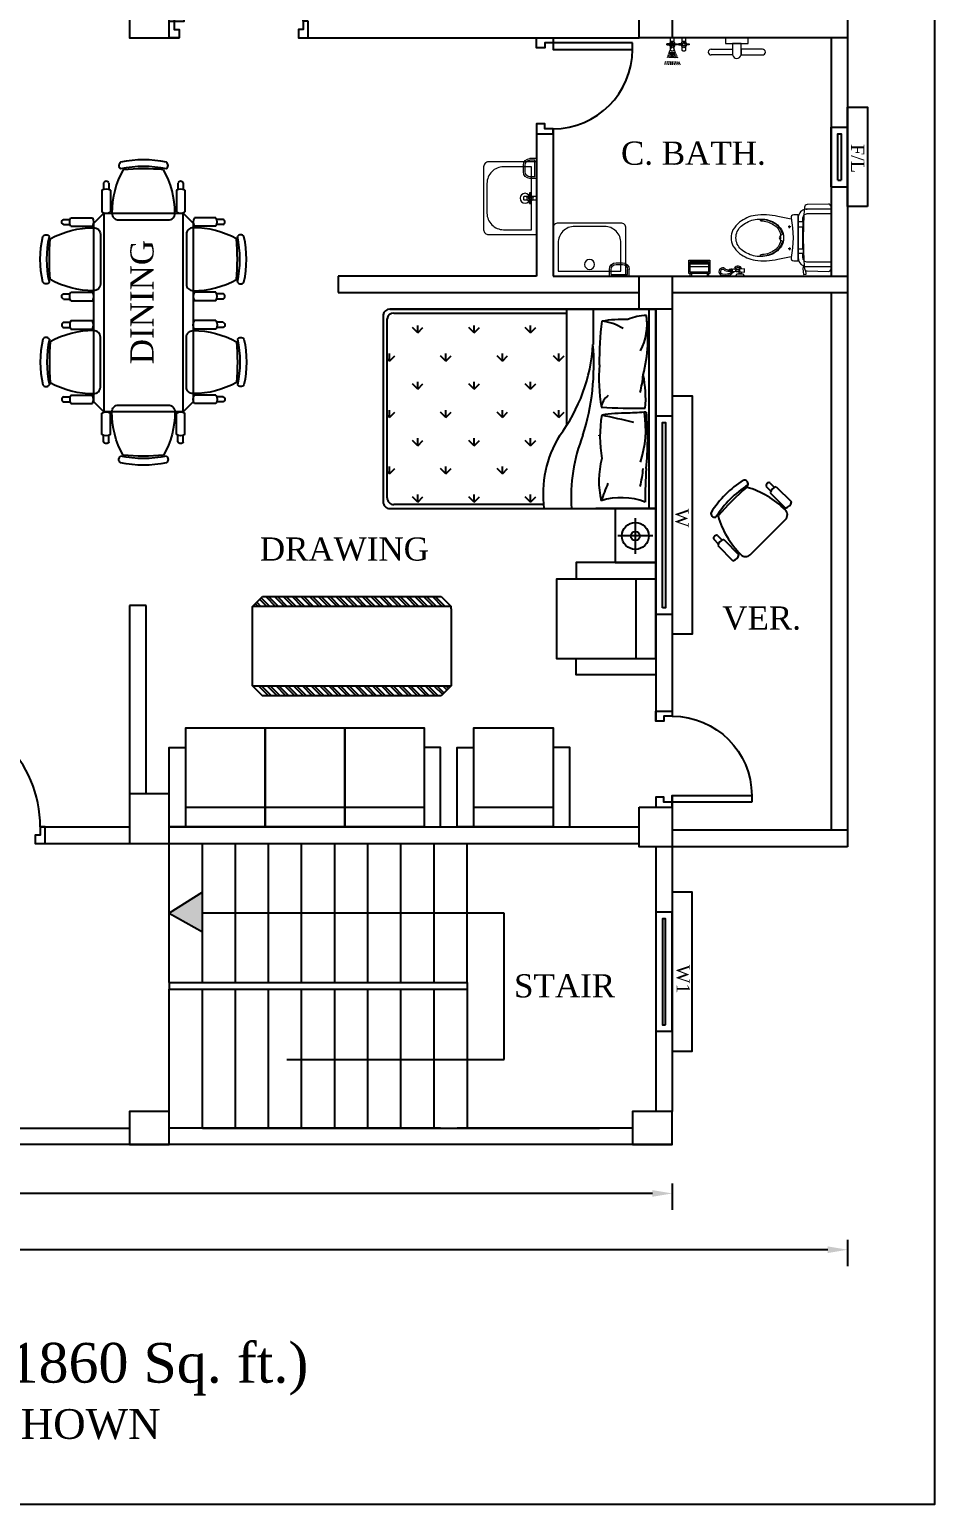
# Model space of a CAD drawing. Header units: inches. Extents: x -5597760 to 21122418, y -37133 to 23298423.
# Drawn here: x 3043.8 to 3317.2, y -24683.2 to -24237.5 of the extents above; entities that cross this region are included whole.
import ezdxf

# ---------------------------------------------------------------- set-up
doc = ezdxf.new("R2010")
doc.units = ezdxf.units.IN
doc.header["$MEASUREMENT"] = 0
doc.layers.add('Dimention', color=7, linetype='Continuous')
doc.layers.add('FURNITURE', color=3, linetype='Continuous')
for name, color, linetype, lineweight in [('Fixture_Plumbing', 193, 'Continuous', 9), ('low wall', 30, 'Continuous', 9), ('Wall', 250, 'Continuous', 25)]:
    doc.layers.add(name, color=color, linetype=linetype, lineweight=lineweight)
doc.styles.add('ATTR', font='romans.shx', dxfattribs={"width": 0.8, "height": 1.114828})
doc.styles.get("Standard").update_dxf_attribs({"font": 'times.ttf', "height": 8})
doc.dimstyles.get("Standard").update_dxf_attribs({"dimtxt": 7, "dimasz": 6, "dimexe": 5, "dimexo": 4, "dimgap": 0.09, "dimtad": 0, "dimtih": 1, "dimtoh": 1, "dimdec": 0, "dimzin": 0, "dimdsep": 46, "dimlunit": 3, "dimtxsty": 'Standard', "dimcen": 0.09, "dimadec": 0, "dimazin": 0, "dimtfac": 1, "dimtdec": 0, "dimtofl": 0, "dimtmove": 0, "dimatfit": 3, "dimfxl": 3, "dimfxlon": 1, "dimtolj": 1, "dimtzin": 0, "dimarcsym": 0})

# ---------------------------------------------------------------- blocks, each defined once
blk = doc.blocks.new('*D1121')
at = {"color": 0, "lineweight": -2, "transparency": 16777216}
for p, q in [((2775, -24586.25), (2775, -24594.25)), ((3238, -24586.25), (3238, -24594.25)), ((2781, -24589.25), (2992.74, -24589.25)), ((3232, -24589.25), (3020.26, -24589.25))]:
    blk.add_line(p, q, dxfattribs=at)
at = {"color": 0, "transparency": 16777216}
for points in [[(2781, -24588.25), (2781, -24590.25), (2775, -24589.25)], [(3232, -24588.25), (3232, -24590.25), (3238, -24589.25)]]:
    blk.add_solid(points, dxfattribs=at)
at = {"layer": 'Defpoints', "color": 0, "transparency": 16777216}
for p in [(2775, -24574.5), (3238, -24574.5), (3238, -24589.25)]:
    blk.add_point(p, dxfattribs=at)
at = {"color": 0, "lineweight": -3, "transparency": 16777216, "insert": (3006.5, -24589.25), "char_height": 8, "attachment_point": 5}
blk.add_mtext('\\A1;38\'-7"', dxfattribs=at)
blk = doc.blocks.new('Small Door')
at = {"color": 142}
for points in [[(1.5, 24), (1.5, 0), (3.5, 0), (3.5, 24)], [(0, 0), (1.5, 0), (1.5, -2.5), (3, -2.5), (3, -5), (0, -5)], [(29, 0), (27.5, 0), (27.5, -2.5), (26, -2.5), (26, -5), (29, -5)]]:
    blk.add_lwpolyline(points, close=True, dxfattribs=at)
blk.add_arc((3.5, 0), 24, 0, 90, dxfattribs=at)
blk = doc.blocks.new('Door')
at = {"color": 142}
for points in [[(1.5, 36), (1.5, 0), (4.5, 0), (4.5, 36)], [(0, 0), (1.5, 0), (1.5, -2.5), (3, -2.5), (3, -5), (0, -5)], [(42, 0), (40.5, 0), (40.5, -2.5), (39, -2.5), (39, -5), (42, -5)]]:
    blk.add_lwpolyline(points, close=True, dxfattribs=at)
blk.add_arc((4.5, 0), 36, 0, 90, dxfattribs=at)
blk = doc.blocks.new('*D1123')
at = {"color": 0, "lineweight": -2, "transparency": 16777216}
for p, q in [((2727, -24603.25), (2727, -24611.25)), ((3291, -24603.25), (3291, -24611.25)), ((2733, -24606.25), (3002.28, -24606.25)), ((3285, -24606.25), (3015.72, -24606.25))]:
    blk.add_line(p, q, dxfattribs=at)
at = {"color": 0, "transparency": 16777216}
for points in [[(2733, -24605.25), (2733, -24607.25), (2727, -24606.25)], [(3285, -24605.25), (3285, -24607.25), (3291, -24606.25)]]:
    blk.add_solid(points, dxfattribs=at)
at = {"layer": 'Defpoints', "color": 0, "transparency": 16777216}
for p in [(2727, -24484.5), (3291, -24484.5), (2727, -24606.25)]:
    blk.add_point(p, dxfattribs=at)
at = {"color": 0, "transparency": 16777216, "insert": (3009, -24606.25), "char_height": 8, "attachment_point": 5}
blk.add_mtext("\\A1;47'", dxfattribs=at)
blk = doc.blocks.new('Chair')
at = {"layer": 'FURNITURE', "color": 7}
for p, q in [((7.01, 12), (8.98, 12)), ((7.02, 10.42), (8.98, 10.42)), ((9.23, 12.52), (15.73, 12.52)), ((9.23, 9.93), (15.73, 9.93)), ((18.15, -7.57), (18.15, 7.5)), ((7.01, -12.06), (8.98, -12.06)), ((7.02, -10.48), (8.98, -10.48)), ((9.23, -9.99), (15.73, -9.99)), ((9.23, -12.58), (15.73, -12.58))]:
    blk.add_line(p, q, dxfattribs=at)
for centre, radius, start, end in [((16.07, -17.39), 26.88, 89.8781, 119.1061), ((7.38, 11.21), 0.871, 114.8956, 245.3355), ((11.38, 11.22), 2.51, 148.9512, 211.0489), ((13.58, 11.22), 2.51, 328.9511, 31.0489), ((16.2, 7.53), 1.95, 359.252, 92.1868), ((32.17, 0), 32.17, 167.6022, 192.3979), ((1.75, 6.23), 1.21, 34.2902, 145.7098), ((34.17, 0), 32.17, 167.6022, 192.3979), ((78.58, 0), 75.83, 175.394, 184.6548), ((1.75, -6.23), 1.21, 214.2916, 325.7084), ((16.07, 17.33), 26.88, 240.9069, 270.1216), ((16.2, -7.59), 1.95, 267.8136, 0.748), ((7.38, -11.27), 0.871, 114.6643, 245.1047), ((11.38, -11.28), 2.51, 148.9512, 211.0489), ((13.58, -11.28), 2.51, 328.9511, 31.0489)]:
    blk.add_arc(centre, radius, start, end, dxfattribs=at)
at = {"layer": 'FURNITURE', "color": 7, "style": 'ATTR', "width": 0.8, "flags": 9}
blk.add_attdef('ESTCODE', (0, 0), '', height=0.00502, rotation=90, dxfattribs=at)
blk = doc.blocks.new('Din')
at = {"layer": 'FURNITURE', "color": 18, "ltscale": 3, "true_color": 0x000000}
for p, q in [((-12, 72), (-12, 12)), ((12, 12), (12, 72))]:
    blk.add_line(p, q, dxfattribs=at)
blk.add_lwpolyline([(-12, 72), (12, 72), (15, 69), (15, 15), (12, 12), (-12, 12), (-15, 15), (-15, 69)], close=True, dxfattribs=at)
at = {"layer": 'FURNITURE', "color": 18, "true_color": 0x000000}
for p, rotation in [((0.03, 88.15), 270), ((31.15, 58.07), 180)]:
    blk.add_blockref('Chair', p, dxfattribs=dict(at, rotation=rotation))
at = {"layer": 'FURNITURE', "color": 18, "true_color": 0x000000, "xscale": -1}
for p, rotation in [((-31.15, 58.07), 180), ((0.03, -4.15), 270)]:
    blk.add_blockref('Chair', p, dxfattribs=dict(at, rotation=rotation))
at = {"layer": 'FURNITURE', "color": 18, "true_color": 0x000000}
blk.add_blockref('Chair', (-31.15, 27.03), dxfattribs=at)
at = {"layer": 'FURNITURE', "color": 18, "true_color": 0x000000, "xscale": -1}
blk.add_blockref('Chair', (31.15, 27.03), dxfattribs=at)
blk = doc.blocks.new('A$C57792D97')
for p, q in [((2.1, 2.624), (0.6, 2.624)), ((0.6, 2.624), (0.6, 0.624)), ((0.6, 0.624), (0.6, 2.624)), ((0.6, 2.174), (0.6, 2.624)), ((2.1, 2.574), (0.6, 2.574)), ((2.1, 0.624), (2.1, 2.624)), ((2.1, 2.624), (2.1, 2.174)), ((0.6, 2.152), (0.866, 2.152)), ((1.549, 2.196), (1.552, 2.196)), ((0.6, 1.952), (1.477, 1.952)), ((0.63, 0.654), (0.63, 1.952)), ((0.991, 1.894), (0.934, 1.894)), ((0.991, 1.894), (0.951, 1.934)), ((0.991, 1.894), (0.951, 1.854)), ((1.415, 1.894), (1.359, 1.894)), ((1.415, 1.894), (1.375, 1.934)), ((1.415, 1.894), (1.375, 1.854)), ((2.07, 1.779), (2.07, 0.654)), ((0.778, 1.682), (0.722, 1.682)), ((0.778, 1.682), (0.739, 1.722)), ((0.778, 1.682), (0.739, 1.642)), ((1.203, 1.682), (1.146, 1.682)), ((1.203, 1.682), (1.163, 1.722)), ((1.203, 1.682), (1.163, 1.642)), ((1.627, 1.682), (1.571, 1.682)), ((1.627, 1.682), (1.587, 1.722)), ((1.627, 1.682), (1.587, 1.642)), ((2.051, 1.682), (1.995, 1.682)), ((2.051, 1.682), (2.011, 1.722)), ((2.051, 1.682), (2.011, 1.642)), ((0.991, 1.47), (0.934, 1.47)), ((0.991, 1.47), (0.951, 1.51)), ((0.991, 1.47), (0.951, 1.43)), ((1.415, 1.47), (1.359, 1.47)), ((1.415, 1.47), (1.375, 1.51)), ((1.415, 1.47), (1.375, 1.43)), ((1.839, 1.47), (1.783, 1.47)), ((1.839, 1.47), (1.799, 1.51)), ((1.839, 1.47), (1.799, 1.43)), ((0.778, 1.258), (0.722, 1.258)), ((0.778, 1.258), (0.739, 1.298)), ((0.778, 1.258), (0.739, 1.218)), ((1.203, 1.258), (1.146, 1.258)), ((1.203, 1.258), (1.163, 1.298)), ((1.203, 1.258), (1.163, 1.218)), ((1.627, 1.258), (1.571, 1.258)), ((1.627, 1.258), (1.587, 1.298)), ((1.627, 1.258), (1.587, 1.218)), ((2.051, 1.258), (1.995, 1.258)), ((2.051, 1.258), (2.011, 1.298)), ((2.051, 1.258), (2.011, 1.218)), ((0.991, 1.046), (0.934, 1.046)), ((0.991, 1.046), (0.951, 1.085)), ((0.991, 1.046), (0.951, 1.006)), ((1.415, 1.046), (1.359, 1.046)), ((1.415, 1.046), (1.375, 1.085)), ((1.415, 1.046), (1.375, 1.006)), ((1.839, 1.046), (1.783, 1.046)), ((1.839, 1.046), (1.799, 1.085)), ((1.839, 1.046), (1.799, 1.006)), ((0.778, 0.834), (0.722, 0.834)), ((0.778, 0.834), (0.739, 0.873)), ((0.778, 0.834), (0.739, 0.794)), ((1.203, 0.834), (1.146, 0.834)), ((1.203, 0.834), (1.163, 0.873)), ((1.203, 0.834), (1.163, 0.794)), ((1.627, 0.834), (1.571, 0.834)), ((1.627, 0.834), (1.587, 0.873)), ((1.627, 0.834), (1.587, 0.794)), ((2.051, 0.834), (1.995, 0.834)), ((2.051, 0.834), (2.011, 0.873)), ((2.051, 0.834), (2.011, 0.794)), ((0.642, 0.574), (2.05, 0.574)), ((2.02, 0.604), (0.672, 0.604)), ((0.991, 0.621), (0.934, 0.621)), ((0.991, 0.621), (0.951, 0.661)), ((0.991, 0.621), (0.973, 0.604)), ((1.415, 0.621), (1.359, 0.621)), ((1.415, 0.621), (1.375, 0.661)), ((1.415, 0.621), (1.397, 0.604)), ((1.839, 0.621), (1.783, 0.621)), ((1.839, 0.621), (1.799, 0.661)), ((1.839, 0.621), (1.821, 0.604))]:
    blk.add_line(p, q)
for centre, radius, start, end in [((0.812, 1.449), 1.116, 75.3755, 98.4519), ((0.713, 2.123), 0.435, 62.6153, 98.6623), ((1, 2.557), 0.352, 180.6066, 203.849), ((1.58, 0.437), 2.126, 84.0997, 95.547), ((7.229, 2.84), 5.861, 182.81, 184.1664), ((2.038, 6.474), 3.93, 266.5056, 270.1818), ((1.271, 1.693), 0.855, 85.0132, 101.9962), ((0.994, 1.509), 1.025, 76.8495, 84.445), ((-2.655, 2.494), 4.001, 355.9906, 0.7251), ((1.505, 1.754), 0.794, 71.9705, 99.0452), ((6.517, 1.168), 5.226, 165.6998, 168.4122), ((1.7, 1.509), 1.025, 76.8495, 84.445), ((2.523, 2.365), 0.505, 159.2551, 197.4606), ((1.746, 2.391), 1.069, 178.7205, 189.3246), ((1.038, 2.187), 0.348, 146.8128, 174.9884), ((2.452, 2.391), 1.069, 178.7205, 189.3246), ((1.355, 2.345), 0.132, 217.4973, 261.5591), ((2.608, 3.893), 1.772, 246.8027, 251.3608), ((0.996, 4.793), 2.594, 263.2521, 270.4789), ((1.015, 0.392), 1.766, 72.4208, 94.846), ((0.79, 0.887), 1.267, 53.0057, 86.5496), ((1.122, 3.426), 1.23, 265.1643, 280.0187), ((1.559, 3.137), 0.933, 260.0314, 280.1788), ((1.891, 2.852), 0.656, 255.2386, 283.2855), ((2.011, 3.233), 1.246, 248.2311, 274.1028), ((1.991, 2.617), 0.841, 238.5747, 277.4412), ((0.652, 0.624), 0.0518, 180.9151, 258.7324), ((0.679, 0.652), 0.0487, 177.8916, 261.664), ((2.02, 0.654), 0.05, 270, 0), ((2.05, 0.624), 0.05, 270, 0)]:
    blk.add_arc(centre, radius, start, end)
blk = doc.blocks.new('S 1')
at = {"layer": 'FURNITURE', "color": 3, "ltscale": 3}
for points in [[(0, -5), (0, 0), (24, 0), (24, -5)], [(6, -29), (6, -5)], [(6, -53), (6, -29)], [(6, -77), (6, -53)], [(0, -77), (0, -82), (24, -82), (24, -77)]]:
    blk.add_lwpolyline(points, dxfattribs=at)
for points in [[(0, -29), (30, -29), (30, -5), (0, -5)], [(0, -53), (30, -53), (30, -29), (0, -29)], [(0, -77), (30, -77), (30, -53), (0, -53)]]:
    blk.add_lwpolyline(points, close=True, dxfattribs=at)
blk = doc.blocks.new('S 2')
at = {"layer": 'FURNITURE', "color": 3, "ltscale": 3}
for points in [[(0, -5), (0, 0), (24, 0), (24, -5)], [(6, -5), (6, -29)], [(0, -29), (0, -34), (24, -34), (24, -29)]]:
    blk.add_lwpolyline(points, dxfattribs=at)
blk.add_lwpolyline([(0, -5), (30, -5), (30, -29), (0, -29)], close=True, dxfattribs=at)
blk = doc.blocks.new('A$C4CB008C5')
for p, q in [((3.279, 3.019), (2.679, 3.019)), ((2.679, 3.019), (2.679, 2.569)), ((2.975, 2.6), (2.975, 2.992)), ((3.279, 2.569), (3.279, 3.019)), ((3.174, 2.796), (2.776, 2.796)), ((2.679, 2.569), (3.279, 2.569))]:
    blk.add_line(p, q)
for radius in [0.15, 0.05]:
    blk.add_circle((2.975, 2.796), radius)
blk = doc.blocks.new('COMOD')
at = {"layer": 'Fixture_Plumbing'}
for p, q in [((-12.2, 3.32), (-13, 3.32)), ((-12.6, 2.92), (-12.6, 3.72)), ((-8.6, -3.3), (-8.6, 3.3)), ((-12.2, -3.32), (-13, -3.32)), ((-12.6, -2.92), (-12.6, -3.72)), ((0, -8.7), (-6.01, -8.7))]:
    blk.add_line(p, q, dxfattribs=at)
blk.add_lwpolyline([(-8.14, 8.02), (-8.58, 9.23), (-8.31, 11.13), (-7.52, 11.02), (-7.68, 9.9)], dxfattribs=at)
for points in [[(0, 9.38), (0, -9.38, -0.421203), (-0.82, -10.18), (-7.26, -10.03, -0.384529), (-8.04, -9.29, -0.020097), (-8.4, 0, -0.020097), (-8.04, 9.29, -0.384529), (-7.26, 10.03), (-0.82, 10.18, -0.421203)], [(-28.76, 0, 0.221073), (-27.17, -3.49, 0.102493), (-23.48, -5.44, 0.121565), (-18.88, -5.36, 0.187395), (-15, -2.48, 0.126952), (-14.36, 0, 0.126952), (-15, 2.48, 0.187395), (-18.88, 5.36, 0.121565), (-23.48, 5.44, 0.102493), (-27.17, 3.49, 0.221073)], [(-10, 6.96), (-10, -6.96), (-11.3, -6.96, -0.472458), (-12.09, -6, 0.097656), (-12.09, 6, -0.472458), (-11.3, 6.96)]]:
    blk.add_lwpolyline(points, format="xyb", close=True, dxfattribs=at)
for points in [[(-12.02, -5.63), (-16.06, -6.46, -0.088113), (-22.96, -6.79, -0.124068), (-27.65, -4.73, -0.086475), (-29.66, -2.38, -0.130408), (-30.24, 0, -0.130408), (-29.66, 2.38, -0.086475), (-27.65, 4.73, -0.124068), (-22.96, 6.79, -0.088113), (-16.06, 6.46), (-12.02, 5.63)], [(-21.2, 5.48, -0.136377), (-17.16, 4.36, -0.205105), (-14.68, 1.12, -0.668461), (-15.26, 1, 0.213245), (-17.4, 3.96, 0.134007), (-21.2, 5.12)], [(-8.1, -8.55, -0.32142), (-10, -5.9), (-10, 5.9, -0.300027), (-8.3, 8.47)], [(-8.6, 4.78), (-8.6, 5.9, -0.194092), (-8.21, 6.87)], [(-8.3, 8.47, -0.019656), (-8.1, 8.55)], [(-8.21, 6.87, -0.203745), (-7.2, 7.3), (0, 7.3)], [(-8.1, 8.55, -0.081906), (-7.2, 8.7), (0, 8.7)], [(-15.74, 0), (-15.43, 0.63, -0.801198), (-15.28, 0.68, -0.05862), (-15.2, 0, -0.05862), (-15.28, -0.68, -0.801198), (-15.43, -0.63), (-15.74, 0)], [(-21.2, -5.12, 0.134007), (-17.4, -3.96, 0.213245), (-15.26, -1, -0.668461), (-14.68, -1.12, -0.205105), (-17.16, -4.36, -0.136377), (-21.2, -5.48)], [(-8.12, -6.96, -0.216674), (-8.6, -5.9), (-8.6, -4.78)], [(-8.21, -6.87, 0.203745), (-7.2, -7.3), (0, -7.3)], [(-6.01, -8.7), (-7.6, -8.7), (-7.2, -8.7, -0.081902), (-8.1, -8.55)]]:
    blk.add_lwpolyline(points, format="xyb", dxfattribs=at)
for points in [[(-10, 3.3), (-8.47, 3.3), (-8.47, 4.78), (-10, 4.78)], [(-10, -3.3), (-8.47, -3.3), (-8.47, -4.78), (-10, -4.78)]]:
    blk.add_lwpolyline(points, close=True, dxfattribs=at)
for centre, radius, start, end in [((-21.19, 5.3), 0.18, 92.9384, 267.0617), ((-21.22, -5.3), 0.181, 83.8644, 277.7384)]:
    blk.add_arc(centre, radius, start, end, dxfattribs=at)
blk = doc.blocks.new('HandShower')
at = {"layer": 'Fixture_Plumbing'}
for p, q in [((-2.77, 1.94), (-3.27, 1.94)), ((-3.27, 1.94), (-3.27, 1.44)), ((-3.27, 1.44), (-2.77, 1.44)), ((-2.33, 2.07), (-2.77, 2.07)), ((-2.77, 2.07), (-2.77, 1.31)), ((-2.77, 1.31), (-2.77, 2.07)), ((-2.77, 2.07), (-2.33, 2.07)), ((-2.33, 1.94), (-2.77, 1.94)), ((-2.77, 1.44), (-2.33, 1.44)), ((-2.77, 1.31), (-2.33, 1.31)), ((1.36, 2.19), (-2.33, 1.94)), ((-2.33, 1.31), (-2.33, 2.07)), ((-2.33, 1.94), (-2.33, 1.44)), ((-2.33, 1.44), (1.36, 1.19)), ((-0.28, 1.94), (-1.33, 1.82)), ((-1.33, 1.82), (-1.33, 1.56)), ((-1.33, 1.56), (-0.28, 1.44)), ((-1.28, 0), (-0.92, 0.64)), ((1.28, 0), (-1.28, 0)), ((-0.92, 0.64), (0.92, 0.64)), ((-0.29, 0.64), (-0.29, 1.3)), ((-0.29, 1.3), (0.37, 1.25)), ((0.37, 0.64), (-0.29, 0.64)), ((-0.28, 1.44), (-0.28, 1.94)), ((1.36, 2.19), (-0.16, 2.08)), ((-0.16, 2.08), (-0.16, 1.29)), ((-0.16, 1.29), (1.36, 1.19)), ((0.37, 1.25), (0.37, 0.64)), ((0.92, 0.64), (1.28, 0)), ((1.36, 1.19), (1.36, 2.19)), ((1.36, 1.19), (1.36, 2.19))]:
    blk.add_line(p, q, dxfattribs=at)
for centre, radius, start, end in [((-5.2, 1.32), 1.14, 59.6373, 268.8195), ((-5.2, 1.32), 0.702, 63.1189, 271.5338), ((-4.55, 3.74), 3.63, 259.3408, 319.7295), ((-4.55, 3.74), 3.19, 258.6253, 310.096), ((-3.56, 3.41), 1.97, 227.9057, 278.6181), ((-3.56, 3.41), 1.53, 226.1077, 281.1269), ((-4.55, 3.74), 3.19, 326.063, 335.0643), ((-0.63, 1.87), 1.16, 12.846, 152.8429), ((-4.55, 3.74), 3.63, 331.2813, 334.9093), ((-0.63, 1.87), 0.722, 18.4095, 152.2679), ((-0.18, 1.67), 0.462, 297.9981, 300.1615)]:
    blk.add_arc(centre, radius, start, end, dxfattribs=at)
blk = doc.blocks.new('Tissu')
at = {"layer": 'Fixture_Plumbing'}
for p, q in [((0, 0), (6.4, 0)), ((0, -4), (0, 0)), ((6.4, 0), (6.4, -4)), ((6.4, -4), (0, -4)), ((0.4, -0.4), (6, -0.4)), ((0.4, -3.6), (0.4, -0.4)), ((6, -0.4), (0.4, -0.4)), ((6, -0.8), (0.4, -0.8)), ((6, -1.2), (0.4, -1.2)), ((6, -2), (0.4, -2)), ((6, -3.6), (0.4, -3.6)), ((0.4, -4), (0.8, -4)), ((0.4, -4.81), (0.4, -4)), ((0.8, -4), (0.8, -4.81)), ((5.6, -4), (6, -4)), ((5.6, -4.81), (5.6, -4)), ((6, -0.4), (6, -3.6)), ((6, -4), (6, -4.81)), ((0.8, -4.81), (0.4, -4.81)), ((6, -4.81), (5.6, -4.81))]:
    blk.add_line(p, q, dxfattribs=at)
blk = doc.blocks.new('Bas_Pds')
at = {"layer": 'Fixture_Plumbing'}
for points in [[(0, 0), (22, 0), (22, -14.5, -0.414214), (20.5, -16), (1.5, -16, -0.414214), (0, -14.5)], [(1.5, -1.5), (20.5, -1.5), (20.5, -10, -0.414214), (15.5, -15), (6.5, -15, -0.414214), (1.5, -10)]]:
    blk.add_lwpolyline(points, format="xyb", close=True, dxfattribs=at)
blk.add_circle((11, -3.5), 1.5, dxfattribs=at)
blk = doc.blocks.new('Shope Case')
at = {"layer": 'Fixture_Plumbing'}
for p, q in [((0, 0), (0, 2)), ((6, 0), (0, 0)), ((0.5, 0.5), (0.5, 2)), ((5.5, 0.5), (0.5, 0.5)), ((4, 4), (2, 4)), ((4, 3.5), (2, 3.5)), ((5.5, 0.5), (5.5, 2)), ((6, 0), (6, 2))]:
    blk.add_line(p, q, dxfattribs=at)
for centre, radius, start, end in [((2, 2), 2, 90, 180), ((2, 2), 1.5, 90, 180), ((4, 2), 2, 360, 90), ((4, 2), 1.5, 360, 90)]:
    blk.add_arc(centre, radius, start, end, dxfattribs=at)
blk = doc.blocks.new('Cock')
at = {"layer": 'Fixture_Plumbing'}
for p, q in [((0.5, -1.09), (0.5, 0)), ((-0.45, -1.85), (-1.63, -1.85)), ((-1.63, -1.85), (-1.63, -2.15)), ((-1.63, -2.15), (-0.45, -2.15)), ((-0.5, 0), (-0.5, -1.09)), ((-0.5, -2.91), (-0.5, -3.7)), ((-0.2, -4), (0.2, -4)), ((0.45, -1.85), (1.63, -1.85)), ((1.63, -2.15), (0.45, -2.15)), ((0.5, -3.7), (0.5, -2.91)), ((1.63, -1.85), (1.63, -2.15))]:
    blk.add_line(p, q, dxfattribs=at)
blk.add_lwpolyline([(-0.74, -1.85), (-1.63, -1.85), (-1.63, -2.15), (-0.74, -2.15), (-0.72, -2.29), (-0.68, -2.43), (-0.64, -2.52), (-0.6, -2.59), (-0.55, -2.69), (-0.53, -2.74), (-0.51, -2.79), (-0.5, -2.84), (-0.5, -3.7), (-0.49, -3.77), (-0.47, -3.83), (-0.44, -3.87), (-0.42, -3.9), (-0.39, -3.93), (-0.36, -3.95), (-0.32, -3.97), (-0.26, -3.99), (-0.21, -4), (0.21, -4), (0.28, -3.99), (0.33, -3.97), (0.37, -3.95), (0.41, -3.91), (0.45, -3.87), (0.47, -3.84), (0.49, -3.78), (0.5, -3.74), (0.5, -3.66), (0.5, -2.91), (0.51, -2.8), (0.53, -2.73), (0.57, -2.66), (0.64, -2.52), (0.69, -2.39), (0.73, -2.23), (0.74, -2.15), (1.63, -2.15), (1.63, -1.85), (0.74, -1.85), (0.7, -1.65), (0.66, -1.51), (0.62, -1.41), (0.56, -1.32), (0.51, -1.21), (0.5, -1.16), (0.5, 0), (-0.5, 0), (-0.5, -1.09), (-0.5, -1.17), (-0.52, -1.25), (-0.54, -1.3), (-0.6, -1.39), (-0.65, -1.49), (-0.68, -1.57), (-0.71, -1.68), (-0.73, -1.78), (-0.74, -1.85), (-1.63, -1.85), (-1.63, -2.15), (-0.74, -2.15)], dxfattribs=at)
blk.add_lwpolyline([(0.41, -1.71), (0.5, -2), (0.41, -2.29), (0.16, -2.48), (-0.15, -2.48), (-0.4, -2.29), (-0.5, -2), (-0.4, -1.71), (-0.15, -1.52), (0.16, -1.52)], close=True, dxfattribs=at)
blk.add_lwpolyline([(0.38, -2, -1), (-0.37, -2, -1)], format="xyb", close=True, dxfattribs=at)
for centre, radius, start, end in [((0.58, -2), 1.33, 162.7798, 173.6894), ((0.58, -2), 1.33, 186.386, 197.2957), ((0.11, -1.8), 0.821, 142.6304, 166.4711), ((0.3, -2.09), 1.03, 197.2957, 212.3126), ((-1, -2.91), 0.5, 0.0377, 32.3126), ((-1, -1.09), 0.5, 335.7811, 0.0377), ((-0.2, -3.7), 0.3, 180.0377, 270.0377), ((0.11, -1.8), 0.821, 97.6195, 127.4775), ((0.11, -2.2), 0.821, 232.598, 262.4559), ((-0.11, -1.8), 0.821, 51.1948, 82.4559), ((-0.11, -2.2), 0.821, 277.6195, 308.8807), ((0.2, -3.7), 0.3, 270.0377, 0.0377), ((0.91, -1.11), 0.407, 178.1777, 212.4229), ((1, -2.91), 0.5, 147.7628, 180.0377), ((-0.11, -1.8), 0.821, 13.6044, 35.212), ((-0.29, -2.09), 1.03, 327.7628, 342.7798), ((-0.58, -2), 1.33, 6.386, 17.2957), ((-0.58, -2), 1.33, 342.7798, 353.6894)]:
    blk.add_arc(centre, radius, start, end, dxfattribs=at)
blk = doc.blocks.new('Sower')
at = {"layer": 'Fixture_Plumbing'}
for p, q in [((-1.45, -3.79), (-1.55, -4.04)), ((-1.45, -3.79), (-1.55, -4.04)), ((-1.45, -3.79), (-1.55, -4.04)), ((-1.45, -3.79), (-1.55, -4.04)), ((-1.31, -3.44), (-1.41, -3.69)), ((-1.31, -3.44), (-1.41, -3.69)), ((-1.31, -3.44), (-1.41, -3.69)), ((-1.31, -3.44), (-1.41, -3.69)), ((-1.18, -3.08), (-1.27, -3.33)), ((-1.18, -3.08), (-1.27, -3.33)), ((-1.18, -3.08), (-1.27, -3.33)), ((-1.18, -3.08), (-1.27, -3.33)), ((-1.04, -2.72), (-1.14, -2.97)), ((-1.04, -2.72), (-1.14, -2.97)), ((-1.04, -2.72), (-1.14, -2.97)), ((-1.04, -2.72), (-1.14, -2.97)), ((-1.07, -3.79), (-1.14, -4.04)), ((-1.07, -3.79), (-1.14, -4.04)), ((-0.96, -3.44), (-1.04, -3.69)), ((-0.96, -3.44), (-1.04, -3.69)), ((-1, -2.6), (1, -2.6)), ((-0.86, -3.08), (-0.93, -3.33)), ((-0.86, -3.08), (-0.93, -3.33)), ((-0.76, -2.72), (-0.83, -2.97)), ((-0.76, -2.72), (-0.83, -2.97)), ((-0.7, -3.79), (-0.74, -4.04)), ((-0.7, -3.79), (-0.74, -4.04)), ((-0.63, -3.44), (-0.68, -3.69)), ((-0.63, -3.44), (-0.68, -3.69)), ((-0.57, -3.08), (-0.61, -3.33)), ((-0.57, -3.08), (-0.61, -3.33)), ((-0.5, -2.72), (-0.55, -2.97)), ((-0.5, -2.72), (-0.55, -2.97)), ((-0.34, -3.79), (-0.37, -4.04)), ((-0.34, -3.79), (-0.37, -4.04)), ((-0.31, -3.44), (-0.33, -3.69)), ((-0.31, -3.44), (-0.33, -3.69)), ((-0.28, -3.08), (-0.3, -3.33)), ((-0.28, -3.08), (-0.3, -3.33)), ((-0.25, -2.72), (-0.27, -2.97)), ((-0.25, -2.72), (-0.27, -2.97)), ((0, -2.72), (0, -2.97)), ((0, -2.72), (0, -2.97)), ((0, -3.08), (0, -3.33)), ((0, -3.08), (0, -3.33)), ((0, -3.44), (0, -3.69)), ((0, -3.44), (0, -3.69)), ((0, -3.79), (0, -4.04)), ((0, -3.79), (0, -4.04)), ((0.25, -2.72), (0.28, -2.97)), ((0.25, -2.72), (0.28, -2.97)), ((0.29, -3.08), (0.31, -3.33)), ((0.29, -3.08), (0.31, -3.33)), ((0.32, -3.44), (0.34, -3.69)), ((0.32, -3.44), (0.34, -3.69)), ((0.35, -3.79), (0.38, -4.04)), ((0.35, -3.79), (0.38, -4.04)), ((0.51, -2.72), (0.55, -2.97)), ((0.51, -2.72), (0.55, -2.97)), ((0.57, -3.08), (0.62, -3.33)), ((0.57, -3.08), (0.62, -3.33)), ((0.64, -3.44), (0.69, -3.69)), ((0.64, -3.44), (0.69, -3.69)), ((0.71, -3.79), (0.75, -4.04)), ((0.71, -3.79), (0.75, -4.04)), ((0.77, -2.72), (0.84, -2.97)), ((0.77, -2.72), (0.84, -2.97)), ((0.87, -3.08), (0.94, -3.33)), ((0.87, -3.08), (0.94, -3.33)), ((0.97, -3.44), (1.04, -3.69)), ((0.97, -3.44), (1.04, -3.69)), ((1.05, -2.72), (1.15, -2.97)), ((1.05, -2.72), (1.15, -2.97)), ((1.07, -3.79), (1.15, -4.04)), ((1.07, -3.79), (1.15, -4.04)), ((1.19, -3.08), (1.28, -3.33)), ((1.19, -3.08), (1.28, -3.33)), ((1.32, -3.44), (1.42, -3.69)), ((1.32, -3.44), (1.42, -3.69)), ((1.46, -3.79), (1.56, -4.04)), ((1.46, -3.79), (1.56, -4.04)), ((-2.27, -5.94), (-2.37, -6.19)), ((-2.27, -5.94), (-2.37, -6.19)), ((-2.27, -5.94), (-2.37, -6.19)), ((-2.27, -5.94), (-2.37, -6.19)), ((-2.13, -5.58), (-2.23, -5.83)), ((-2.13, -5.58), (-2.23, -5.83)), ((-2.13, -5.58), (-2.23, -5.83)), ((-2.13, -5.58), (-2.23, -5.83)), ((-2, -5.22), (-2.09, -5.47)), ((-2, -5.22), (-2.09, -5.47)), ((-2, -5.22), (-2.09, -5.47)), ((-2, -5.22), (-2.09, -5.47)), ((-1.67, -5.94), (-1.74, -6.19)), ((-1.67, -5.94), (-1.74, -6.19)), ((-1.57, -5.58), (-1.64, -5.83)), ((-1.57, -5.58), (-1.64, -5.83)), ((-1.47, -5.22), (-1.54, -5.47)), ((-1.47, -5.22), (-1.54, -5.47)), ((-1.09, -5.94), (-1.14, -6.19)), ((-1.09, -5.94), (-1.14, -6.19)), ((-1.03, -5.58), (-1.07, -5.83)), ((-1.03, -5.58), (-1.07, -5.83)), ((-0.96, -5.22), (-1.01, -5.47)), ((-0.96, -5.22), (-1.01, -5.47)), ((-0.54, -5.94), (-0.56, -6.19)), ((-0.54, -5.94), (-0.56, -6.19)), ((-0.51, -5.58), (-0.53, -5.83)), ((-0.51, -5.58), (-0.53, -5.83)), ((-0.47, -5.22), (-0.5, -5.47)), ((-0.47, -5.22), (-0.5, -5.47)), ((0.01, -5.22), (0.01, -5.47)), ((0.01, -5.22), (0.01, -5.47)), ((0.01, -5.58), (0.01, -5.83)), ((0.01, -5.58), (0.01, -5.83)), ((0.01, -5.94), (0.01, -6.19)), ((0.01, -5.94), (0.01, -6.19)), ((0.49, -5.22), (0.51, -5.47)), ((0.49, -5.22), (0.51, -5.47)), ((0.52, -5.58), (0.54, -5.83)), ((0.52, -5.58), (0.54, -5.83)), ((0.55, -5.94), (0.58, -6.19)), ((0.55, -5.94), (0.58, -6.19)), ((0.97, -5.22), (1.02, -5.47)), ((0.97, -5.22), (1.02, -5.47)), ((1.04, -5.58), (1.09, -5.83)), ((1.04, -5.58), (1.09, -5.83)), ((1.11, -5.94), (1.15, -6.19)), ((1.11, -5.94), (1.15, -6.19)), ((1.48, -5.22), (1.55, -5.47)), ((1.48, -5.22), (1.55, -5.47)), ((1.58, -5.58), (1.65, -5.83)), ((1.58, -5.58), (1.65, -5.83)), ((1.68, -5.94), (1.75, -6.19)), ((1.68, -5.94), (1.75, -6.19)), ((2.01, -5.22), (2.11, -5.47)), ((2.01, -5.22), (2.11, -5.47)), ((2.15, -5.58), (2.25, -5.83)), ((2.15, -5.58), (2.25, -5.83)), ((2.29, -5.94), (2.38, -6.19)), ((2.29, -5.94), (2.38, -6.19))]:
    blk.add_line(p, q, dxfattribs=at)
at = {"layer": 'Fixture_Plumbing', "ltscale": 0.5}
blk.add_lwpolyline([(-0.37, 0), (-0.37, -0.97), (-0.37, 0), (0.37, 0), (0.38, -0.97), (1, -2.6), (-1, -2.6), (-0.37, -0.97)], dxfattribs=at)
blk = doc.blocks.new('fcyhf')
at = {"layer": 'Fixture_Plumbing', "xscale": -1}
for name, p in [('Sower', (0, 1.02)), ('Cock', (0, 3.02))]:
    blk.add_blockref(name, p, dxfattribs=at)
blk = doc.blocks.new('Ring')
at = {"layer": 'Fixture_Plumbing'}
for p, q in [((-0.26, 1.3), (-0.26, 7.78)), ((1.47, 7.78), (1.47, 1.3)), ((1.47, 1.3), (-0.26, 1.3)), ((3.2, 1.3), (-0.26, 1.3)), ((4.92, 3.46), (3.2, 3.46)), ((3.2, 3.46), (3.2, -3.46)), ((3.2, -1.3), (3.2, 1.3)), ((4.92, -3.46), (4.92, 3.46)), ((-0.26, -1.3), (-0.26, -7.78)), ((1.47, -1.3), (-0.26, -1.3)), ((-0.26, -1.3), (3.2, -1.3)), ((1.47, -7.78), (1.47, -1.3)), ((3.2, -3.46), (4.92, -3.46))]:
    blk.add_line(p, q, dxfattribs=at)
for centre, radius, start, end in [((0.6, 7.78), 0.864, 0, 180), ((0, 0), 1.32, 101.3119, 258.6881), ((0.6, -7.78), 0.864, 180, 0)]:
    blk.add_arc(centre, radius, start, end, dxfattribs=at)

msp = doc.modelspace()

# ---------------------------------------------------------------- hatches: boundary and pattern name
at = {"true_color": 0x000000}
h = msp.add_hatch(dxfattribs=at)
h.set_pattern_fill('ANSI32', color=18, scale=5, angle=-90)
h.set_pattern_definition([(315, (2533.0896, -22250.8413), (1.3258252, 1.3258252), []), (315, (2533.0896, -22251.7252), (1.3258252, 1.3258252), [])])
h.paths.add_polyline_path([(3114.14, -24408.84), (3111.14, -24411.84), (3171.14, -24411.84), (3168.14, -24408.84)])
h.paths.add_polyline_path([(3111.14, -24435.84), (3114.14, -24438.84), (3168.14, -24438.84), (3171.14, -24435.84)])
at = {"lineweight": -3}
h = msp.add_hatch(color=256, dxfattribs=at)
h.set_gradient(color1=(214, 214, 214), color2=(71, 71, 71), one_color=1, tint=0.288793, name='INVCURVED')
h.paths.add_polyline_path([(3088.87, -24504.5), (3086, -24504.5), (3096, -24510.2), (3096, -24504.5)])
h.paths.add_polyline_path([(3096, -24504.5), (3096, -24498.21), (3086, -24504.5), (3088.87, -24504.5)])

# ---------------------------------------------------------------- linework, layer by layer
for p, q in [((3291, -24086), (3291, -24240)), ((3086, -24240), (3089, -24240)), ((3125, -24240), (3156, -24240)), ((3125, -24240), (3228, -24240)), ((3149, -24240), (3228, -24240)), ((3291, -24240), (3238, -24240)), ((3286, -24240), (3286, -24312)), ((3291, -24240), (3291, -24312)), ((3197, -24266), (3197, -24312)), ((3202, -24267.5), (3202, -24312)), ((3288, -24283), (3289, -24283)), ((3197, -24312), (3137, -24312)), ((3137, -24312), (3137, -24317)), ((3202, -24312), (3228, -24312)), ((3238, -24312), (3238, -24445)), ((3238, -24312), (3291, -24312)), ((3291, -24312), (3291, -24484.5)), ((3137, -24317), (3228, -24317)), ((3238, -24317), (3291, -24317)), ((3286, -24317), (3286, -24479.5)), ((3233, -24322), (3233, -24446.5)), ((3111.14, -24411.84), (3114.14, -24408.84)), ((3114.14, -24408.84), (3168.14, -24408.84)), ((3168.14, -24408.84), (3171.14, -24411.84)), ((3079, -24411.58), (3074, -24411.58)), ((3074, -24411.58), (3074, -24473.5)), ((3079, -24468.5), (3079, -24411.58)), ((3111.14, -24435.84), (3111.14, -24411.84)), ((3171.14, -24411.84), (3111.14, -24411.84)), ((3171.21, -24412.59), (3171.14, -24411.84)), ((3171.21, -24412.59), (3171.14, -24435.84)), ((3114.14, -24438.84), (3111.14, -24435.84)), ((3111.14, -24435.84), (3171.14, -24435.84)), ((3171.14, -24435.84), (3168.14, -24438.84)), ((3168.14, -24438.84), (3114.14, -24438.84)), ((3233, -24469.5), (3233, -24472.5)), ((3238, -24469), (3238, -24564.5)), ((3047, -24478.5), (3074, -24478.5)), ((3089, -24478.5), (3202, -24478.5)), ((3291, -24479.5), (3238, -24479.5)), ((3045.5, -24483.5), (3074, -24483.5)), ((3086, -24483.5), (3228, -24483.5)), ((3176, -24525.5), (3176, -24483.5)), ((3233, -24484.5), (3233, -24564.5)), ((3291, -24484.5), (3238, -24484.5)), ((3086, -24525.5), (3086, -24527.5)), ((3176, -24525.5), (3176, -24527.5)), ((3176, -24527.5), (3176, -24569.5)), ((2938, -24569.5), (3074, -24569.5)), ((3168, -24569.5), (3086, -24569.5)), ((3226, -24569.5), (3173, -24569.5)), ((3238, -24574.5), (2938, -24574.5))]:
    msp.add_line(p, q)
for p, q in [((3086, -24478.5), (3228, -24478.5)), ((3086, -24525.5), (3086, -24483.5)), ((3096, -24525.5), (3096, -24483.5)), ((3106, -24525.5), (3106, -24483.5)), ((3116, -24525.5), (3116, -24483.5)), ((3126, -24525.5), (3126, -24483.5)), ((3136, -24525.5), (3136, -24483.5)), ((3146, -24525.5), (3146, -24483.5)), ((3156, -24525.5), (3156, -24483.5)), ((3166, -24525.5), (3166, -24483.5)), ((3096, -24498.21), (3086, -24504.5)), ((3096, -24510.2), (3096, -24498.21)), ((3086, -24504.5), (3096, -24510.2)), ((3187.18, -24504.5), (3096, -24504.5)), ((3187.18, -24548.72), (3187.18, -24504.5)), ((3086, -24525.5), (3176, -24525.5)), ((3086, -24527.5), (3176, -24527.5)), ((3086, -24569.5), (3086, -24527.5)), ((3096, -24569.5), (3096, -24527.5)), ((3106, -24569.5), (3106, -24527.5)), ((3116, -24569.5), (3116, -24527.5)), ((3126, -24569.5), (3126, -24527.5)), ((3136, -24569.5), (3136, -24527.5)), ((3146, -24569.5), (3146, -24527.5)), ((3156, -24569.5), (3156, -24527.5)), ((3166, -24569.5), (3166, -24527.5)), ((3238, -24546.25), (3238, -24564.5)), ((3121.48, -24548.72), (3187.18, -24548.72)), ((3096, -24569.5), (3173, -24569.5)), ((3168, -24569.5), (3216, -24569.5))]:
    msp.add_line(p, q, dxfattribs=at)
for points in [[(2676.25, -23974.75), (3317.25, -23974.75), (3317.25, -24683.25), (2676.25, -24683.25)], [(3086, -24240), (3086, -24225), (3074, -24225), (3074, -24240)], [(3238, -24230), (3238, -24240), (3228, -24240), (3228, -24230)], [(3238, -24312), (3238, -24322), (3228, -24322), (3228, -24312)], [(3086, -24483.5), (3086, -24468.5), (3074, -24468.5), (3074, -24483.5)], [(3074, -24574.5), (3086, -24574.5), (3086, -24564.5), (3074, -24564.5)], [(3226, -24574.5), (3238, -24574.5), (3238, -24564.5), (3226, -24564.5)]]:
    msp.add_lwpolyline(points, close=True)
msp.add_lwpolyline([(3228, -24472.5), (3238, -24472.5), (3238, -24484.5), (3228, -24484.5)], close=True, dxfattribs=at)
at = {"layer": 'Dimention', "lineweight": -3, "ltscale": 2, "flags": 128}
msp.add_lwpolyline([(3288, -24283), (3288, -24269), (3289, -24269), (3289, -24283)], dxfattribs=at)
for points in [[(3235, -24412.25), (3235, -24356.25), (3236, -24356.25), (3236, -24412.25)], [(3236, -24538.25), (3236, -24506.25), (3235, -24506.25), (3235, -24538.25)]]:
    msp.add_lwpolyline(points, close=True, dxfattribs=at)
at = {"layer": 'low wall', "lineweight": -3, "ltscale": 5}
for p, q in [((3291, -24285), (3291, -24261)), ((3286, -24285), (3291, -24285)), ((3291, -24291), (3291, -24285)), ((3297, -24291), (3291, -24291))]:
    msp.add_line(p, q, dxfattribs=at)
for points in [[(3291, -24261), (3297, -24261), (3297, -24291)], [(3286, -24285), (3286, -24267), (3291, -24267), (3291, -24285)], [(3238, -24348.25), (3244, -24348.25), (3244, -24420.25), (3238, -24420.25)], [(3238, -24546.25), (3244, -24546.25), (3244, -24498.25), (3238, -24498.25)]]:
    msp.add_lwpolyline(points, dxfattribs=at)
for points in [[(3233, -24414.25), (3233, -24354.25), (3238, -24354.25), (3238, -24414.25)], [(3238, -24540.25), (3238, -24504.25), (3233, -24504.25), (3233, -24540.25)]]:
    msp.add_lwpolyline(points, close=True, dxfattribs=at)

# ---------------------------------------------------------------- block references
for p in [(3086, -24235), (3006.5, -24478.5)]:
    msp.add_blockref('Door', p)
at = {"rotation": 270}
msp.add_blockref('Small Door', (3202, -24240), dxfattribs=at)
for name, p, xscale, yscale, zscale, rotation in [('A$C57792D97', (3127.57, -24297.89), 40.18814850770711, 40.18814850770711, 40.18814850770711, 270), ('A$C4CB008C5', (3302.71, -24471.28), 27.13886132502201, 27.13886132502201, 27.13886132502201, 90)]:
    msp.add_blockref(name, p, dxfattribs=dict(xscale=xscale, yscale=yscale, zscale=zscale, rotation=rotation))
at = {"xscale": -1, "rotation": 270}
msp.add_blockref('Small Door', (3238, -24472.5), dxfattribs=at)
at = {"layer": 'Fixture_Plumbing', "xscale": -1}
for name, p in [('Cock', (3241.5, -24240)), ('Shope Case', (3225, -24312))]:
    msp.add_blockref(name, p, dxfattribs=at)
at = {"layer": 'Fixture_Plumbing'}
for name, p, rotation in [('Ring', (3257.5, -24244.92), 90), ('Cock', (3197, -24288.5), 270)]:
    msp.add_blockref(name, p, dxfattribs=dict(at, rotation=rotation))
at = {"layer": 'Fixture_Plumbing', "xscale": -1}
for name, p, rotation in [('Bas_Pds', (3197, -24299.5), 270), ('Shope Case', (3197, -24276.5), 90), ('COMOD', (3286, -24300.45), 180.000062671488), ('Bas_Pds', (3202, -24312), 180)]:
    msp.add_blockref(name, p, dxfattribs=dict(at, rotation=rotation))
at = {"layer": 'Fixture_Plumbing'}
for name, p in [('Tissu', (3243, -24307.19)), ('HandShower', (3258.46, -24312))]:
    msp.add_blockref(name, p, dxfattribs=at)
at = {"layer": 'FURNITURE'}
msp.add_blockref('Din', (3078.17, -24365.02), dxfattribs=at)
for name, p, rotation in [('Chair', (3254.07, -24378.04), 315.091584949414), ('S 2', (3173.01, -24478.5), 90)]:
    msp.add_blockref(name, p, dxfattribs=dict(at, rotation=rotation))
at = {"layer": 'FURNITURE', "xscale": -1}
msp.add_blockref('S 2', (3233, -24398.57), dxfattribs=at)
at = {"layer": 'FURNITURE', "xscale": -1, "rotation": 270}
msp.add_blockref('S 1', (3168, -24478.5), dxfattribs=at)
at = {"layer": 'Wall', "color": 0}
msp.add_blockref('fcyhf', (3238, -24243.02), dxfattribs=at)

# ---------------------------------------------------------------- texts
at = {"lineweight": 30, "char_height": 7, "attachment_point": 1}
for s, insert in [('C. BATH.', (3222.5, -24271.37)), ('DRAWING', (3113.37, -24391)), ('VER.', (3253.1, -24411.85)), ('STAIR', (3190.19, -24523))]:
    msp.add_mtext(s, dxfattribs=dict(at, insert=insert))
at = {"lineweight": -3, "width": 612.207, "attachment_point": 1, "rotation": 270}
for s, insert, char_height in [('{\\H0.3657x;F\\H1x;/L}', (3296.05, -24272.12), 10.9375), ('W', (3242.96, -24382.26), 4), ('W1', (3243.3, -24520.1), 4)]:
    msp.add_mtext(s, dxfattribs=dict(at, insert=insert, char_height=char_height))
at = {"lineweight": 30, "insert": (3074.23, -24338.67), "char_height": 7, "attachment_point": 1, "rotation": 90}
msp.add_mtext('DINING', dxfattribs=at)
at = {"linetype": 'ByBlock', "lineweight": -3, "insert": (3012.75, -24634.42), "char_height": 7, "width": 391.8125, "attachment_point": 2}
msp.add_mtext('{\\H1.714x;    FLOOR PLAN (1860 Sq. ft.)\\P\\H0.7502x;     SCALE : AS SHOWN          }', dxfattribs=at)

# ---------------------------------------------------------------- dimensions: what is measured, and where the dimension line sits
dim = msp.add_linear_dim(base=(2727, -24606.25), p1=(3291, -24484.5), p2=(2727, -24484.5), dimstyle='Standard')
dim.commit()
dim.dimension.update_dxf_attribs({"geometry": '*D1123', "text_midpoint": (3009, -24606.25)})
at = {"lineweight": -3}
dim = msp.add_linear_dim(base=(3238, -24589.25), p1=(2775, -24574.5), p2=(3238, -24574.5), dimstyle='Standard', dxfattribs=at)
dim.commit()
dim.dimension.update_dxf_attribs({"geometry": '*D1121', "text_midpoint": (3006.5, -24589.25), "dimtype": 160})

doc.saveas('drawing.dxf')
